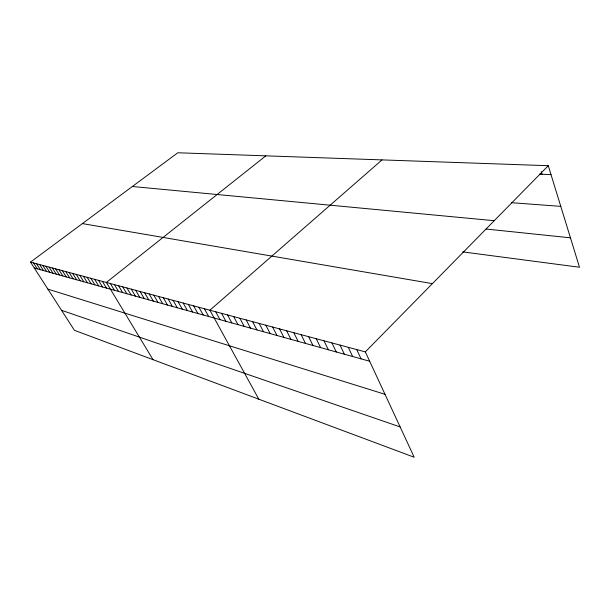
<?xml version="1.0" encoding="UTF-8"?>
<svg xmlns="http://www.w3.org/2000/svg" width="610" height="610" viewBox="0 0 610 610"><rect width="100%" height="100%" fill="white"/><g stroke="black" fill="none" stroke-linecap="round" stroke-linejoin="round"><path stroke-width="0.91" d="M548.276 165.706L177.807 152.767L30.5 262.117L365.337 351.886L548.276 165.706L579.5 267.249L462.616 251.877M382.02 159.904L209.893 310.215L258.815 399.192M265.838 155.84L106.346 282.453L153.041 359.679M539.438 174.155L551.021 174.658M511.599 202.703L560.773 206.355M132.37 186.5L494.237 220.698M486.063 229.032L570.449 237.816M82.388 223.595L432.399 283.635M34.305 268.026L369.683 361.257M47.885 289.117L385.009 394.319M61.503 310.284L400.129 426.924M30.5 262.117L74.389 330.292L414.182 457.233L365.337 351.886M33.504 262.918L37.324 268.865M39.627 264.565L43.47 270.573M36.547 263.733L40.374 269.712M42.746 265.396L46.596 271.442M49.097 267.104L52.971 273.219M45.902 266.242L49.768 272.327M52.33 267.965L56.227 274.119M55.609 268.85L59.513 275.034M62.296 270.642L66.223 276.902M58.934 269.734L62.845 275.964M65.705 271.557L69.647 277.847M69.151 272.479L73.108 278.816M76.197 274.37L80.177 280.775M72.651 273.417L76.616 279.792M79.788 275.331L83.776 281.782M83.425 276.307L87.428 282.796M87.116 277.298L91.134 283.825M90.859 278.297L94.885 284.87M94.649 279.311L98.69 285.922M102.388 281.393L106.453 288.08M98.492 280.348L102.541 286.997M110.349 283.528L114.436 290.307M114.413 284.611L118.515 291.435M118.538 285.716L122.648 292.587M122.724 286.845L126.842 293.753M126.964 287.981L131.097 294.935M131.272 289.132L135.412 296.132M135.641 290.307L139.797 297.352M140.079 291.496L144.242 298.587M144.578 292.701L148.756 299.846M149.145 293.928L153.331 301.119M153.789 295.171L157.982 302.408M158.493 296.429L162.702 303.719M163.282 297.718L167.498 305.053M168.139 299.014L172.363 306.411M173.072 300.341L177.304 307.783M178.082 301.683L182.329 309.178M183.175 303.048L187.43 310.597M188.345 304.436L192.615 312.038M193.599 305.846L197.876 313.502M198.944 307.28L203.229 314.989M204.373 308.736L208.666 316.498M215.681 311.763L219.989 319.648M221.567 313.342L225.883 321.287M227.553 314.951L231.884 322.949M233.653 316.582L237.984 324.65M239.86 318.245L244.191 326.373M246.173 319.937L250.512 328.134M252.601 321.661L256.955 329.918M259.151 323.422L263.505 331.741M265.823 325.206L270.184 333.601M272.617 327.029L276.978 335.492M279.54 328.889L283.909 337.414M286.601 330.78L290.962 339.381M293.791 332.709L298.16 341.379M301.119 334.669L305.488 343.415M308.599 336.674L312.968 345.496M316.224 338.718L320.593 347.616M323.994 340.807L328.363 349.774M331.931 342.934L336.293 351.978M340.029 345.1L344.391 354.227M348.287 347.319L352.649 356.522M356.72 349.583L361.074 358.871M541.245 171.608L542.076 174.269"/></g></svg>
